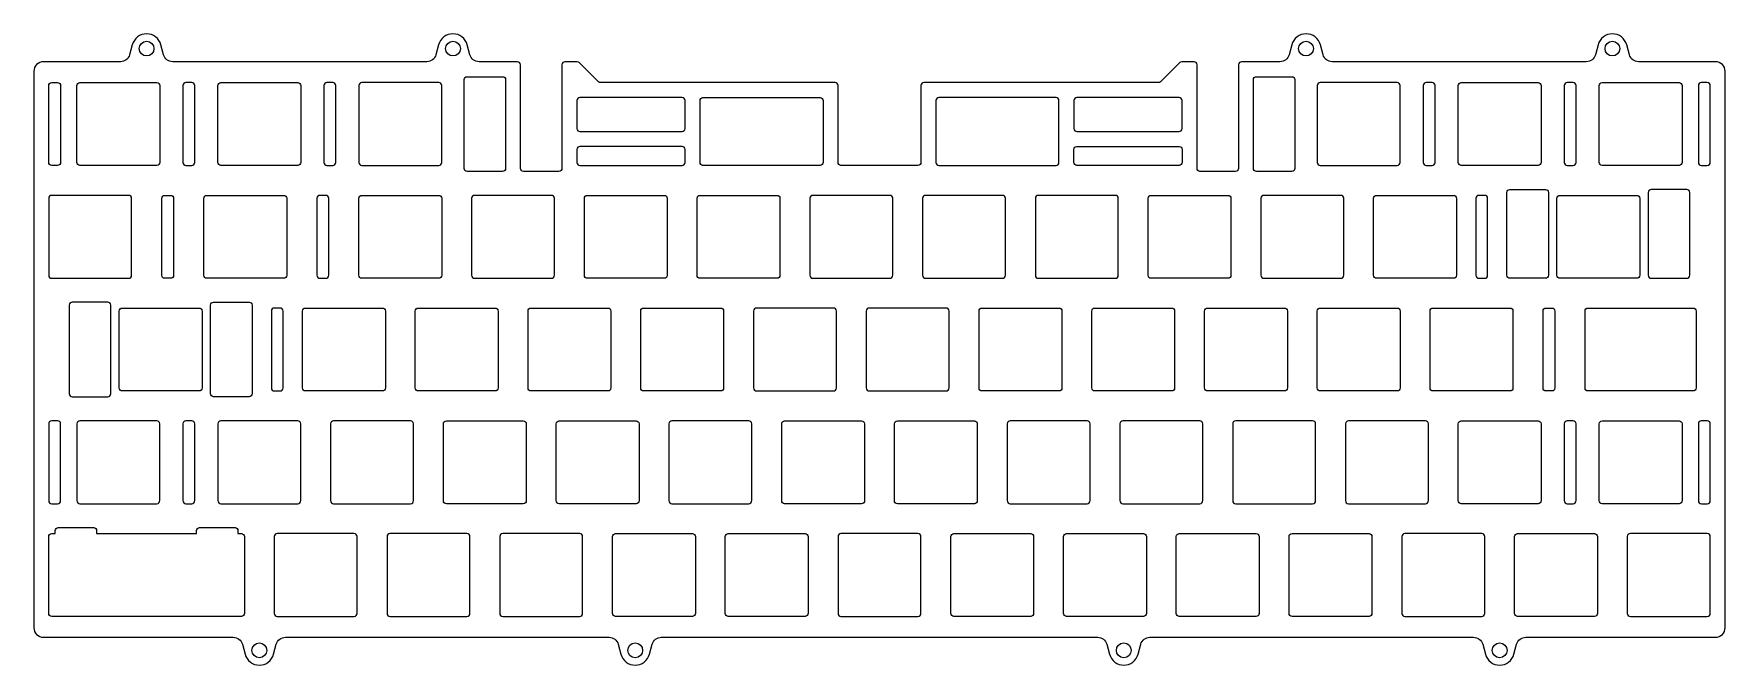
# Model space of a CAD drawing. Header units: millimetres. Extents: x -286 to 0, y -101 to 6.
import ezdxf

# ---------------------------------------------------------------- set-up
doc = ezdxf.new("R2010")
doc.units = ezdxf.units.MM
doc.layers.get('0').update_dxf_attribs({"linetype": 'CONTINUOUS'})

msp = doc.modelspace()

# ---------------------------------------------------------------- linework, layer by layer
for points in [[(-149.88, -3.02, 0.414214), (-150.38, -2.52), (-190.01, -2.52, -0.198912), (-190.36, -2.38), (-193.59, 0.85, 0.198912), (-193.94, 1), (-196.03, 1, 0.414214), (-196.53, 0.5), (-196.53, -17.02, -0.414214), (-197.03, -17.53), (-203.03, -17.53, -0.414214), (-203.53, -17.02), (-203.53, 0.5, 0.414214), (-204.03, 1), (-210.53, 1, -0.339454), (-212.08, 2.19), (-212.53, 3.87, 0.767327), (-217.36, 3.87), (-217.81, 2.19, -0.339454), (-219.36, 1), (-262.29, 1, -0.339454), (-263.83, 2.19), (-264.29, 3.87, 0.767327), (-269.11, 3.87), (-269.57, 2.19, -0.339454), (-271.11, 1), (-284.15, 1, 0.414214), (-285.75, -0.6), (-285.75, -94.65, 0.414214), (-284.15, -96.25), (-252.06, -96.25, -0.339454), (-250.52, -97.44), (-250.06, -99.12, 0.767327), (-245.24, -99.12), (-244.78, -97.44, -0.339454), (-243.24, -96.25), (-188.56, -96.25, -0.339454), (-187.02, -97.44), (-186.56, -99.12, 0.767327), (-181.74, -99.12), (-181.28, -97.44, -0.339454), (-179.74, -96.25), (-106.01, -96.25, -0.339454), (-104.47, -97.44), (-104.01, -99.12, 0.767327), (-99.19, -99.12), (-98.73, -97.44, -0.339454), (-97.19, -96.25), (-42.51, -96.25, -0.339454), (-40.97, -97.44), (-40.51, -99.12, 0.767327), (-35.69, -99.12), (-35.23, -97.44, -0.339454), (-33.69, -96.25), (-1.6, -96.25, 0.414214), (0, -94.65), (0, -0.6, 0.414214), (-1.6, 1), (-14.64, 1, -0.339454), (-16.18, 2.19), (-16.64, 3.87, 0.767327), (-21.46, 3.87), (-21.92, 2.19, -0.339454), (-23.46, 1), (-66.39, 1, -0.339454), (-67.94, 2.19), (-68.39, 3.87, 0.767327), (-73.22, 3.87), (-73.67, 2.19, -0.339454), (-75.22, 1), (-81.72, 1, 0.414214), (-82.22, 0.5), (-82.22, -17.02, -0.414214), (-82.72, -17.53), (-88.73, -17.53, -0.414214), (-89.23, -17.02), (-89.23, 0.5, 0.414214), (-89.72, 1), (-91.81, 1, 0.198912), (-92.16, 0.85), (-95.39, -2.38, -0.198912), (-95.74, -2.52), (-135.38, -2.52, 0.414214), (-135.88, -3.02), (-135.88, -16.02, -0.414214), (-136.38, -16.53), (-149.38, -16.53, -0.414214), (-149.88, -16.02)], [(-281.23, -3.02), (-281.23, -16.02, -0.414214), (-281.73, -16.53), (-282.73, -16.53, -0.414214), (-283.23, -16.02), (-283.23, -3.02, -0.414214), (-282.73, -2.52), (-281.73, -2.52, -0.414214)], [(-277.96, -2.52), (-264.96, -2.52, -0.414214), (-264.46, -3.02), (-264.46, -16.02, -0.414214), (-264.96, -16.53), (-277.96, -16.53, -0.414214), (-278.46, -16.02), (-278.46, -3.02, -0.414214)], [(-260.06, -2.52, 0.414214), (-260.56, -3.02), (-260.56, -16.02, 0.414214), (-260.06, -16.53), (-259.06, -16.53, 0.414214), (-258.56, -16.02), (-258.56, -3.02, 0.414214), (-259.06, -2.52)], [(-254.15, -2.52), (-241.15, -2.52, -0.414214), (-240.65, -3.02), (-240.65, -16.02, -0.414214), (-241.15, -16.53), (-254.15, -16.53, -0.414214), (-254.65, -16.02), (-254.65, -3.02, -0.414214)], [(-236.74, -16.02, 0.414214), (-236.24, -16.53), (-235.24, -16.53, 0.414214), (-234.74, -16.02), (-234.74, -3.02, 0.414214), (-235.24, -2.52), (-236.24, -2.52, 0.414214), (-236.74, -3.02)], [(-217.34, -16.53, 0.414214), (-216.84, -16.02), (-216.84, -3.02, 0.414214), (-217.34, -2.52), (-230.34, -2.52, 0.414214), (-230.84, -3.02), (-230.84, -16.02, 0.414214), (-230.34, -16.53)], [(-206.05, -2.02), (-206.05, -17.02, -0.414214), (-206.55, -17.53), (-212.55, -17.53, -0.414214), (-213.05, -17.02), (-213.05, -2.02, -0.414214), (-212.55, -1.53), (-206.55, -1.53, -0.414214)], [(-79.2, -1.53), (-73.2, -1.53, -0.414214), (-72.7, -2.02), (-72.7, -17.02, -0.414214), (-73.2, -17.53), (-79.2, -17.53, -0.414214), (-79.7, -17.02), (-79.7, -2.02, -0.414214)], [(-68.41, -2.52, 0.414214), (-68.91, -3.02), (-68.91, -16.02, 0.414214), (-68.41, -16.53), (-55.41, -16.53, 0.414214), (-54.91, -16.02), (-54.91, -3.02, 0.414214), (-55.41, -2.52)], [(-49.51, -16.53, 0.414214), (-49.01, -16.02), (-49.01, -3.02, 0.414214), (-49.51, -2.52), (-50.51, -2.52, 0.414214), (-51.01, -3.02), (-51.01, -16.02, 0.414214), (-50.51, -16.53)], [(-31.1, -3.02), (-31.1, -16.02, -0.414214), (-31.6, -16.53), (-44.6, -16.53, -0.414214), (-45.1, -16.02), (-45.1, -3.02, -0.414214), (-44.6, -2.52), (-31.6, -2.52, -0.414214)], [(-25.69, -16.53, 0.414214), (-25.19, -16.02), (-25.19, -3.02, 0.414214), (-25.69, -2.52), (-26.69, -2.52, 0.414214), (-27.19, -3.02), (-27.19, -16.02, 0.414214), (-26.69, -16.53)], [(-20.79, -2.52), (-7.79, -2.52, -0.414214), (-7.29, -3.02), (-7.29, -16.02, -0.414214), (-7.79, -16.53), (-20.79, -16.53, -0.414214), (-21.29, -16.02), (-21.29, -3.02, -0.414214)], [(-4.52, -16.02, 0.414214), (-4.02, -16.53), (-3.02, -16.53, 0.414214), (-2.52, -16.02), (-2.52, -3.02, 0.414214), (-3.02, -2.52), (-4.02, -2.52, 0.414214), (-4.52, -3.02)], [(-176.22, -10.79, 0.414214), (-175.73, -10.29), (-175.73, -5.55, 0.414214), (-176.22, -5.05), (-193.5, -5.05, 0.414214), (-194, -5.55), (-194, -10.29, 0.414214), (-193.5, -10.79)], [(-152.9, -16.53), (-172.7, -16.53, -0.414214), (-173.2, -16.02), (-173.2, -5.55, -0.414214), (-172.7, -5.05), (-152.9, -5.05, -0.414214), (-152.4, -5.55), (-152.4, -16.02, -0.414214)], [(-113.05, -16.53, 0.414214), (-112.55, -16.02), (-112.55, -5.55, 0.414214), (-113.05, -5.05), (-132.85, -5.05, 0.414214), (-133.35, -5.55), (-133.35, -16.02, 0.414214), (-132.85, -16.53)], [(-110.03, -10.29, 0.414214), (-109.53, -10.79), (-92.25, -10.79, 0.414214), (-91.75, -10.29), (-91.75, -5.55, 0.414214), (-92.25, -5.05), (-109.53, -5.05, 0.414214), (-110.03, -5.55)], [(-193.5, -13.31, 0.414214), (-194, -13.81), (-194, -16.02, 0.414214), (-193.5, -16.53), (-176.22, -16.53, 0.414214), (-175.73, -16.02), (-175.73, -13.81, 0.414214), (-176.22, -13.31)], [(-109.53, -13.31), (-92.25, -13.31, -0.414214), (-91.75, -13.81), (-91.75, -16.02, -0.414214), (-92.25, -16.53), (-109.53, -16.53, -0.414214), (-110.03, -16.02), (-110.03, -13.81, -0.414214)], [(-283.23, -35.08, 0.414214), (-282.73, -35.58), (-269.73, -35.58, 0.414214), (-269.23, -35.08), (-269.23, -22.07, 0.414214), (-269.73, -21.58), (-282.73, -21.58, 0.414214), (-283.23, -22.07)], [(-262.13, -22.07), (-262.13, -35.08, -0.414214), (-262.63, -35.58), (-263.63, -35.58, -0.414214), (-264.13, -35.08), (-264.13, -22.07, -0.414214), (-263.63, -21.58), (-262.63, -21.58, -0.414214)], [(-243.03, -22.07), (-243.03, -35.08, -0.414214), (-243.53, -35.58), (-256.53, -35.58, -0.414214), (-257.03, -35.08), (-257.03, -22.07, -0.414214), (-256.53, -21.58), (-243.53, -21.58, -0.414214)], [(-236.43, -35.58, 0.414214), (-235.93, -35.08), (-235.93, -22.07, 0.414214), (-236.43, -21.58), (-237.43, -21.58, 0.414214), (-237.93, -22.07), (-237.93, -35.08, 0.414214), (-237.43, -35.58)], [(-230.84, -35.08), (-230.84, -22.07, -0.414214), (-230.34, -21.58), (-217.34, -21.58, -0.414214), (-216.84, -22.07), (-216.84, -35.08, -0.414214), (-217.34, -35.58), (-230.34, -35.58, -0.414214)], [(-211.79, -35.08, 0.414214), (-211.29, -35.58), (-198.29, -35.58, 0.414214), (-197.79, -35.08), (-197.79, -22.07, 0.414214), (-198.29, -21.58), (-211.29, -21.58, 0.414214), (-211.79, -22.07)], [(-192.24, -21.58), (-179.24, -21.58, -0.414214), (-178.74, -22.07), (-178.74, -35.08, -0.414214), (-179.24, -35.58), (-192.24, -35.58, -0.414214), (-192.74, -35.08), (-192.74, -22.07, -0.414214)], [(-173.19, -21.58), (-160.19, -21.58, -0.414214), (-159.69, -22.07), (-159.69, -35.08, -0.414214), (-160.19, -35.58), (-173.19, -35.58, -0.414214), (-173.69, -35.08), (-173.69, -22.07, -0.414214)], [(-141.14, -35.58, 0.414214), (-140.64, -35.08), (-140.64, -22.07, 0.414214), (-141.14, -21.58), (-154.14, -21.58, 0.414214), (-154.64, -22.07), (-154.64, -35.08, 0.414214), (-154.14, -35.58)], [(-135.09, -21.58, 0.414214), (-135.59, -22.07), (-135.59, -35.08, 0.414214), (-135.09, -35.58), (-122.09, -35.58, 0.414214), (-121.59, -35.08), (-121.59, -22.07, 0.414214), (-122.09, -21.58)], [(-116.04, -21.58, 0.414214), (-116.54, -22.07), (-116.54, -35.08, 0.414214), (-116.04, -35.58), (-103.04, -35.58, 0.414214), (-102.54, -35.08), (-102.54, -22.07, 0.414214), (-103.04, -21.58)], [(-83.99, -35.58), (-96.99, -35.58, -0.414214), (-97.49, -35.08), (-97.49, -22.07, -0.414214), (-96.99, -21.58), (-83.99, -21.58, -0.414214), (-83.49, -22.07), (-83.49, -35.08, -0.414214)], [(-77.94, -21.58, 0.414214), (-78.44, -22.07), (-78.44, -35.08, 0.414214), (-77.94, -35.58), (-64.94, -35.58, 0.414214), (-64.44, -35.08), (-64.44, -22.07, 0.414214), (-64.94, -21.58)], [(-59.39, -35.08), (-59.39, -22.07, -0.414214), (-58.89, -21.58), (-45.89, -21.58, -0.414214), (-45.39, -22.07), (-45.39, -35.08, -0.414214), (-45.89, -35.58), (-58.89, -35.58, -0.414214)], [(-40.63, -35.58, 0.414214), (-40.13, -35.08), (-40.13, -22.07, 0.414214), (-40.63, -21.58), (-41.63, -21.58, 0.414214), (-42.13, -22.07), (-42.13, -35.08, 0.414214), (-41.63, -35.58)], [(-29.87, -21.07), (-29.87, -35.08, -0.414214), (-30.37, -35.58), (-36.37, -35.58, -0.414214), (-36.87, -35.08), (-36.87, -21.07, -0.414214), (-36.37, -20.58), (-30.37, -20.58, -0.414214)], [(-14.43, -22.07), (-14.43, -35.08, -0.414214), (-14.93, -35.58), (-27.93, -35.58, -0.414214), (-28.43, -35.08), (-28.43, -22.07, -0.414214), (-27.93, -21.58), (-14.93, -21.58, -0.414214)], [(-12.99, -35.08, 0.414214), (-12.49, -35.58), (-6.49, -35.58, 0.414214), (-5.99, -35.08), (-5.99, -21.07, 0.414214), (-6.49, -20.58), (-12.49, -20.58, 0.414214), (-12.99, -21.07)], [(-272.76, -40.12, 0.414214), (-273.26, -39.62), (-279.26, -39.62, 0.414214), (-279.76, -40.12), (-279.76, -55.12, 0.414214), (-279.26, -55.63), (-273.26, -55.63, 0.414214), (-272.76, -55.12)], [(-248.88, -40.12), (-248.88, -55.12, -0.414214), (-249.38, -55.63), (-255.38, -55.63, -0.414214), (-255.88, -55.12), (-255.88, -40.12, -0.414214), (-255.38, -39.62), (-249.38, -39.62, -0.414214)], [(-270.82, -40.62), (-257.82, -40.62, -0.414214), (-257.32, -41.12), (-257.32, -54.13, -0.414214), (-257.82, -54.63), (-270.82, -54.63, -0.414214), (-271.32, -54.13), (-271.32, -41.12, -0.414214)], [(-244.12, -54.63, 0.414214), (-243.62, -54.13), (-243.62, -41.12, 0.414214), (-244.12, -40.62), (-245.12, -40.62, 0.414214), (-245.62, -41.12), (-245.62, -54.13, 0.414214), (-245.12, -54.63)], [(-239.86, -40.62), (-226.86, -40.62, -0.414214), (-226.36, -41.12), (-226.36, -54.13, -0.414214), (-226.86, -54.63), (-239.86, -54.63, -0.414214), (-240.36, -54.13), (-240.36, -41.12, -0.414214)], [(-220.81, -40.62), (-207.81, -40.62, -0.414214), (-207.31, -41.12), (-207.31, -54.13, -0.414214), (-207.81, -54.63), (-220.81, -54.63, -0.414214), (-221.31, -54.13), (-221.31, -41.12, -0.414214)], [(-201.76, -40.62), (-188.76, -40.62, -0.414214), (-188.26, -41.12), (-188.26, -54.13, -0.414214), (-188.76, -54.63), (-201.76, -54.63, -0.414214), (-202.26, -54.13), (-202.26, -41.12, -0.414214)], [(-183.21, -54.13), (-183.21, -41.12, -0.414214), (-182.71, -40.62), (-169.71, -40.62, -0.414214), (-169.21, -41.12), (-169.21, -54.13, -0.414214), (-169.71, -54.63), (-182.71, -54.63, -0.414214)], [(-150.16, -41.12, 0.414214), (-150.66, -40.62), (-163.66, -40.62, 0.414214), (-164.16, -41.12), (-164.16, -54.13, 0.414214), (-163.66, -54.63), (-150.66, -54.63, 0.414214), (-150.16, -54.13)], [(-144.61, -40.62, 0.414214), (-145.11, -41.12), (-145.11, -54.13, 0.414214), (-144.61, -54.63), (-131.61, -54.63, 0.414214), (-131.11, -54.13), (-131.11, -41.12, 0.414214), (-131.61, -40.62)], [(-112.06, -41.12), (-112.06, -54.13, -0.414214), (-112.56, -54.63), (-125.56, -54.63, -0.414214), (-126.06, -54.13), (-126.06, -41.12, -0.414214), (-125.56, -40.62), (-112.56, -40.62, -0.414214)], [(-93.51, -54.63), (-106.51, -54.63, -0.414214), (-107.01, -54.13), (-107.01, -41.12, -0.414214), (-106.51, -40.62), (-93.51, -40.62, -0.414214), (-93.01, -41.12), (-93.01, -54.13, -0.414214)], [(-87.46, -40.62), (-74.46, -40.62, -0.414214), (-73.96, -41.12), (-73.96, -54.13, -0.414214), (-74.46, -54.63), (-87.46, -54.63, -0.414214), (-87.96, -54.13), (-87.96, -41.12, -0.414214)], [(-54.91, -41.12), (-54.91, -54.13, -0.414214), (-55.41, -54.63), (-68.41, -54.63, -0.414214), (-68.91, -54.13), (-68.91, -41.12, -0.414214), (-68.41, -40.62), (-55.41, -40.62, -0.414214)], [(-49.36, -40.62), (-36.36, -40.62, -0.414214), (-35.86, -41.12), (-35.86, -54.13, -0.414214), (-36.36, -54.63), (-49.36, -54.63, -0.414214), (-49.86, -54.13), (-49.86, -41.12, -0.414214)], [(-28.77, -41.12), (-28.77, -54.13, -0.414214), (-29.27, -54.63), (-30.27, -54.63, -0.414214), (-30.77, -54.13), (-30.77, -41.12, -0.414214), (-30.27, -40.62), (-29.27, -40.62, -0.414214)], [(-23.17, -40.62), (-5.41, -40.62, -0.414214), (-4.91, -41.12), (-4.91, -54.13, -0.414214), (-5.41, -54.63), (-23.17, -54.63, -0.414214), (-23.67, -54.13), (-23.67, -41.12, -0.414214)], [(-282.73, -59.68, 0.414214), (-283.23, -60.17), (-283.23, -73.17, 0.414214), (-282.73, -73.68), (-281.73, -73.68, 0.414214), (-281.23, -73.17), (-281.23, -60.17, 0.414214), (-281.73, -59.68)], [(-278.46, -73.17, 0.414214), (-277.96, -73.68), (-264.96, -73.68, 0.414214), (-264.46, -73.17), (-264.46, -60.17, 0.414214), (-264.96, -59.68), (-277.96, -59.68, 0.414214), (-278.46, -60.17)], [(-259.06, -73.68, 0.414214), (-258.56, -73.17), (-258.56, -60.17, 0.414214), (-259.06, -59.68), (-260.06, -59.68, 0.414214), (-260.56, -60.17), (-260.56, -73.17, 0.414214), (-260.06, -73.68)], [(-254.15, -59.68, 0.414214), (-254.65, -60.17), (-254.65, -73.17, 0.414214), (-254.15, -73.68), (-241.15, -73.68, 0.414214), (-240.65, -73.17), (-240.65, -60.17, 0.414214), (-241.15, -59.68)], [(-221.6, -60.17, 0.414214), (-222.1, -59.68), (-235.1, -59.68, 0.414214), (-235.6, -60.17), (-235.6, -73.17, 0.414214), (-235.1, -73.68), (-222.1, -73.68, 0.414214), (-221.6, -73.17)], [(-216.05, -59.68), (-203.05, -59.68, -0.414214), (-202.55, -60.17), (-202.55, -73.17, -0.414214), (-203.05, -73.68), (-216.05, -73.68, -0.414214), (-216.55, -73.17), (-216.55, -60.17, -0.414214)], [(-197.5, -73.17), (-197.5, -60.17, -0.414214), (-197, -59.68), (-184, -59.68, -0.414214), (-183.5, -60.17), (-183.5, -73.17, -0.414214), (-184, -73.68), (-197, -73.68, -0.414214)], [(-178.45, -73.17, 0.414214), (-177.95, -73.68), (-164.95, -73.68, 0.414214), (-164.45, -73.17), (-164.45, -60.17, 0.414214), (-164.95, -59.68), (-177.95, -59.68, 0.414214), (-178.45, -60.17)], [(-145.9, -73.68), (-158.9, -73.68, -0.414214), (-159.4, -73.17), (-159.4, -60.17, -0.414214), (-158.9, -59.68), (-145.9, -59.68, -0.414214), (-145.4, -60.17), (-145.4, -73.17, -0.414214)], [(-126.35, -60.17), (-126.35, -73.17, -0.414214), (-126.85, -73.68), (-139.85, -73.68, -0.414214), (-140.35, -73.17), (-140.35, -60.17, -0.414214), (-139.85, -59.68), (-126.85, -59.68, -0.414214)], [(-121.3, -73.17, 0.414214), (-120.8, -73.68), (-107.8, -73.68, 0.414214), (-107.3, -73.17), (-107.3, -60.17, 0.414214), (-107.8, -59.68), (-120.8, -59.68, 0.414214), (-121.3, -60.17)], [(-88.75, -73.68, 0.414214), (-88.25, -73.17), (-88.25, -60.17, 0.414214), (-88.75, -59.68), (-101.75, -59.68, 0.414214), (-102.25, -60.17), (-102.25, -73.17, 0.414214), (-101.75, -73.68)], [(-69.2, -60.17, 0.414214), (-69.7, -59.68), (-82.7, -59.68, 0.414214), (-83.2, -60.17), (-83.2, -73.17, 0.414214), (-82.7, -73.68), (-69.7, -73.68, 0.414214), (-69.2, -73.17)], [(-64.15, -73.17, 0.414214), (-63.65, -73.68), (-50.65, -73.68, 0.414214), (-50.15, -73.17), (-50.15, -60.17, 0.414214), (-50.65, -59.68), (-63.65, -59.68, 0.414214), (-64.15, -60.17)], [(-31.6, -73.68), (-44.6, -73.68, -0.414214), (-45.1, -73.17), (-45.1, -60.17, -0.414214), (-44.6, -59.68), (-31.6, -59.68, -0.414214), (-31.1, -60.17), (-31.1, -73.17, -0.414214)], [(-25.69, -73.68, 0.414214), (-25.19, -73.17), (-25.19, -60.17, 0.414214), (-25.69, -59.68), (-26.69, -59.68, 0.414214), (-27.19, -60.17), (-27.19, -73.17, 0.414214), (-26.69, -73.68)], [(-7.79, -73.68), (-20.79, -73.68, -0.414214), (-21.29, -73.17), (-21.29, -60.17, -0.414214), (-20.79, -59.68), (-7.79, -59.68, -0.414214), (-7.29, -60.17), (-7.29, -73.17, -0.414214)], [(-3.02, -73.68, 0.414214), (-2.52, -73.17), (-2.52, -60.17, 0.414214), (-3.02, -59.68), (-4.02, -59.68, 0.414214), (-4.52, -60.17), (-4.52, -73.17, 0.414214), (-4.02, -73.68)], [(-251.26, -78.73), (-250.68, -78.73, -0.414214), (-250.18, -79.22), (-250.18, -92.22, -0.414214), (-250.68, -92.73), (-282.73, -92.73, -0.414214), (-283.23, -92.22), (-283.23, -79.22, -0.414214), (-282.73, -78.73), (-282.14, -78.73), (-282.14, -78.22, -0.414214), (-281.64, -77.72), (-275.64, -77.72, -0.414214), (-275.14, -78.22), (-275.14, -78.73), (-258.26, -78.73), (-258.26, -78.22, -0.414214), (-257.76, -77.72), (-251.76, -77.72, -0.414214), (-251.26, -78.22)], [(-245.13, -92.22, 0.414214), (-244.63, -92.73), (-231.62, -92.73, 0.414214), (-231.12, -92.22), (-231.12, -79.22, 0.414214), (-231.62, -78.73), (-244.63, -78.73, 0.414214), (-245.13, -79.22)], [(-212.07, -79.22, 0.414214), (-212.57, -78.73), (-225.58, -78.73, 0.414214), (-226.08, -79.22), (-226.08, -92.22, 0.414214), (-225.58, -92.73), (-212.57, -92.73, 0.414214), (-212.07, -92.22)], [(-193.53, -92.73, 0.414214), (-193.03, -92.22), (-193.03, -79.22, 0.414214), (-193.53, -78.73), (-206.53, -78.73, 0.414214), (-207.03, -79.22), (-207.03, -92.22, 0.414214), (-206.53, -92.73)], [(-174.48, -92.73), (-187.47, -92.73, -0.414214), (-187.97, -92.22), (-187.97, -79.22, -0.414214), (-187.47, -78.73), (-174.48, -78.73, -0.414214), (-173.98, -79.22), (-173.98, -92.22, -0.414214)], [(-155.43, -92.73), (-168.43, -92.73, -0.414214), (-168.93, -92.22), (-168.93, -79.22, -0.414214), (-168.43, -78.73), (-155.43, -78.73, -0.414214), (-154.93, -79.22), (-154.93, -92.22, -0.414214)], [(-149.88, -92.22, 0.414214), (-149.38, -92.73), (-136.38, -92.73, 0.414214), (-135.88, -92.22), (-135.88, -79.22, 0.414214), (-136.38, -78.73), (-149.38, -78.73, 0.414214), (-149.88, -79.22)], [(-130.32, -78.73), (-117.33, -78.73, -0.414214), (-116.83, -79.22), (-116.83, -92.22, -0.414214), (-117.33, -92.73), (-130.32, -92.73, -0.414214), (-130.82, -92.22), (-130.82, -79.22, -0.414214)], [(-97.78, -79.22), (-97.78, -92.22, -0.414214), (-98.28, -92.73), (-111.28, -92.73, -0.414214), (-111.78, -92.22), (-111.78, -79.22, -0.414214), (-111.28, -78.73), (-98.28, -78.73, -0.414214)], [(-78.73, -79.22), (-78.73, -92.22, -0.414214), (-79.22, -92.73), (-92.22, -92.73, -0.414214), (-92.73, -92.22), (-92.73, -79.22, -0.414214), (-92.22, -78.73), (-79.22, -78.73, -0.414214)], [(-73.17, -78.73), (-60.17, -78.73, -0.414214), (-59.68, -79.22), (-59.68, -92.22, -0.414214), (-60.17, -92.73), (-73.17, -92.73, -0.414214), (-73.68, -92.22), (-73.68, -79.22, -0.414214)], [(-54.13, -78.73, 0.414214), (-54.63, -79.22), (-54.63, -92.22, 0.414214), (-54.13, -92.73), (-41.12, -92.73, 0.414214), (-40.62, -92.22), (-40.62, -79.22, 0.414214), (-41.12, -78.73)], [(-21.58, -79.22), (-21.58, -92.22, -0.414214), (-22.07, -92.73), (-35.08, -92.73, -0.414214), (-35.58, -92.22), (-35.58, -79.22, -0.414214), (-35.08, -78.73), (-22.07, -78.73, -0.414214)], [(-16.02, -78.73, 0.414214), (-16.53, -79.22), (-16.53, -92.22, 0.414214), (-16.02, -92.73), (-3.02, -92.73, 0.414214), (-2.52, -92.22), (-2.52, -79.22, 0.414214), (-3.02, -78.73)]]:
    msp.add_lwpolyline(points, format="xyb", close=True)
for centre in [(-266.7, 3.23), (-214.94, 3.23), (-70.81, 3.23), (-19.05, 3.23), (-247.65, -98.47), (-184.15, -98.47), (-101.6, -98.47), (-38.1, -98.47)]:
    msp.add_circle(centre, 1.25)

doc.saveas('drawing.dxf')
